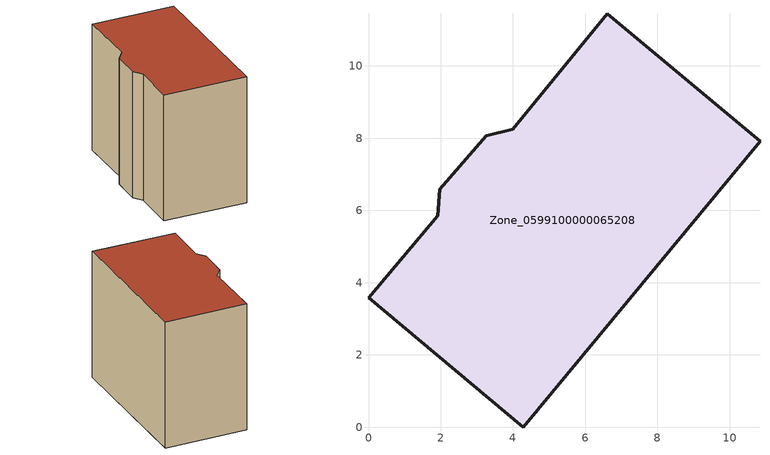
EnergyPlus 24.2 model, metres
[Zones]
Zone_0599100000065208
 floor ground (C_G): 1.92,5.86 1.97,6.59 3.26,8.07 3.99,8.25 6.61,11.44 10.84,7.92 4.29,0 0,3.58 z0
 wall outside (C_F): 1.97,6.59 1.92,5.86 0,3.58 4.29,0 10.84,7.92 6.61,11.44 3.99,8.25 3.26,8.07 1.97,6.59 z0:8.65
 roof outside (C_R): 10.84,7.92 6.61,11.44 3.99,8.25 3.26,8.07 1.97,6.59 1.92,5.86 0,3.58 4.29,0 z8.65
[BUILDING]
Pand.0599100000065208: North Axis=0; Terrain=City; Loads Convergence Tolerance Value=0.04; Temperature Convergence Tolerance Value=0.4; Solar Distribution=FullExterior; Maximum Number of Warmup Days=25; Minimum Number of Warmup Days=1
[Site:Location]
Rotterdam.The.Hague.AP_ZH_NLD Design_Conditions: Latitude=51.96; Longitude=4.45; Time Zone=1; Elevation=-4.5
[SITE:GROUNDTEMPERATURE:BUILDINGSURFACE]
18, 18, 18, 18, 18, 18, 18, 18, 18, 18, 18, 18
[MATERIAL] Thermal Absorptance=0.9; Solar Absorptance=0.7; Visible Absorptance=0.7
Name | Roughness | Thickness | Conductivity | Density | Specific Heat
G.TI.1946 | MediumSmooth | 0.15 | 1 | 540 | 1210
F.TI.1946 | Rough | 0.3 | 0.857143 | 1920 | 840
R.TI.1946 | MediumRough | 0.2 | 0.1 | 1500 | 1000
[CONSTRUCTION]
C_G: G.TI.1946
C_F: F.TI.1946
C_R: R.TI.1946
[ZONE]
Zone_0599100000065208: Type=1; Multiplier=1; Ceiling Height=Autocalculate; Volume=Autocalculate; Floor Area=autocalculate; Part of Total Floor Area=Yes
[ZONEINFILTRATION:DESIGNFLOWRATE]
Infil_Zone_0599100000065208: Zone or ZoneList or Space or SpaceList=Zone_0599100000065208; Schedule=AlwaysOn; Design Flow Rate Calculation Method=Flow/Area; Flow Rate per Floor Area=0.003; Constant Term Coefficient=1; Temperature Term Coefficient=0; Velocity Term Coefficient=0; Velocity Squared Term Coefficient=0
[HVACTEMPLATE:ZONE:IDEALLOADSAIRSYSTEM]
Zone_0599100000065208: Maximum Heating Supply Air Temperature=50; Minimum Cooling Supply Air Temperature=13; Maximum Heating Supply Air Humidity Ratio=0.0156; Minimum Cooling Supply Air Humidity Ratio=0.0077; Heating Limit=NoLimit; Cooling Limit=NoLimit; Dehumidification Control Type=ConstantSensibleHeatRatio; Cooling Sensible Heat Ratio=0.7; Dehumidification Setpoint=60; Humidification Control Type=None; Humidification Setpoint=30; Outdoor Air Method=None; Outdoor Air Flow Rate per Person=0.00944; Outdoor Air Flow Rate per Zone Floor Area=0; Outdoor Air Flow Rate per Zone=0; Demand Controlled Ventilation Type=None; Outdoor Air Economizer Type=NoEconomizer; Heat Recovery Type=None; Sensible Heat Recovery Effectiveness=0.7; Latent Heat Recovery Effectiveness=0.65
[ZONECONTROL:THERMOSTAT]
ThermostatControl_Zone_0599100000065208: Zone or ZoneList=Zone_0599100000065208; Control Type Schedule=DualSetpointControlType; Control 1=Thermostat_Zone_0599100000065208; Temperature Difference Between Cutout And Setpoint=0
[THERMOSTATSETPOINT:DUALSETPOINT]
Thermostat_Zone_0599100000065208: Heating Setpoint Temperature Schedule=HeatingSetpoint_Zone_0599100000065208; Cooling Setpoint Temperature Schedule=CoolingSetpoint_Zone_0599100000065208
[SCHEDULE:COMPACT]
HeatingSetpoint_Zone_0599100000065208: Through: 12/31, For: AllDays, Until: 24:00, 21
CoolingSetpoint_Zone_0599100000065208: Through: 12/31, For: AllDays, Until: 24:00, 24
DualSetpointControlType: Through: 12/31, For: AllDays, Until: 24:00, 4
AlwaysOn: Through: 12/31, For: AllDays, Until: 24:00, 1
